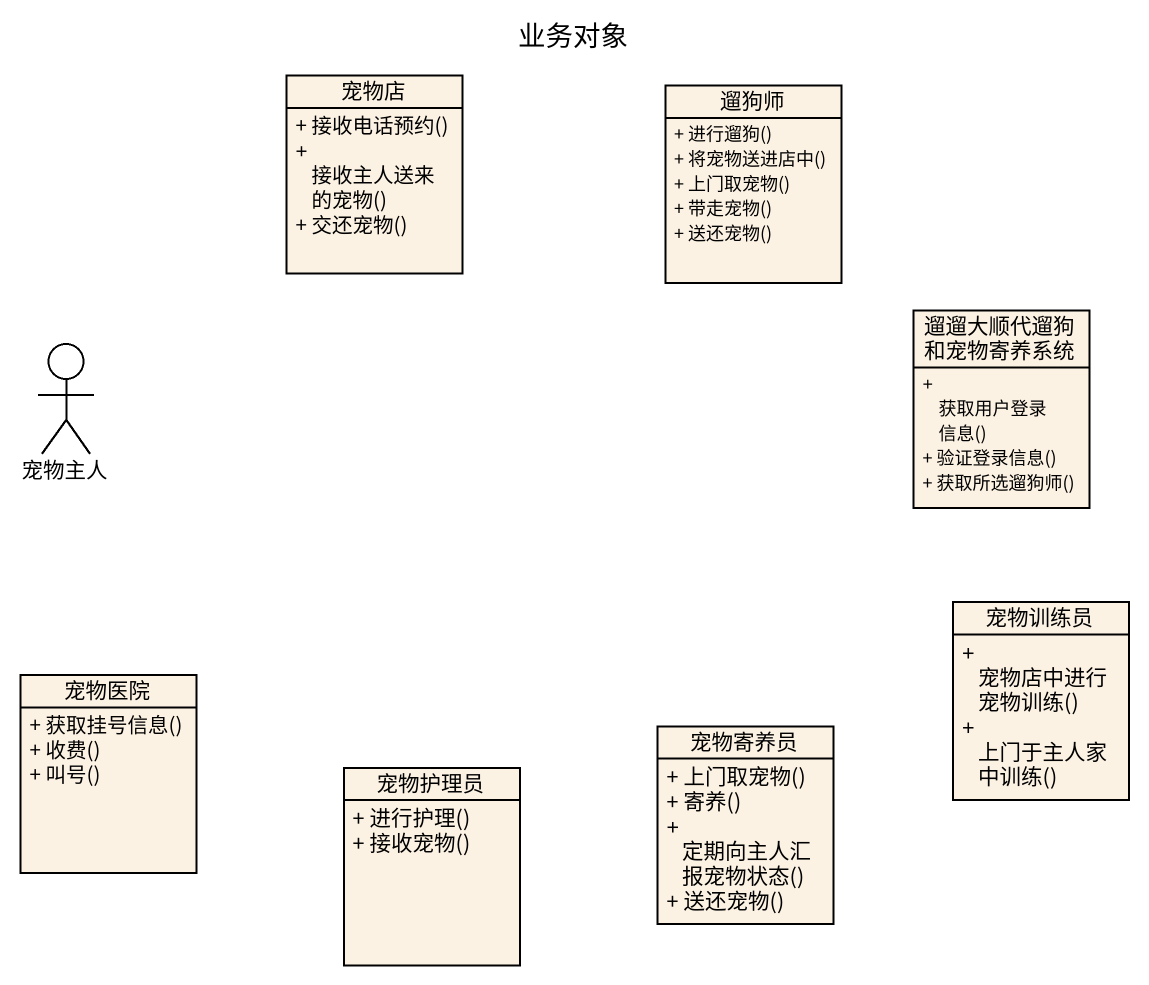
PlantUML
@startuml
title 业务对象
allowmixing
hide circle
hide empty members
skinparam classAttributeIconSize 0
class 宠物店 {
  + 接收电话预约()
  + 接收主人送来的宠物()
  + 交还宠物()
}
class 遛狗师 {
  + 进行遛狗()
  + 将宠物送进店中()
  + 上门取宠物()
  + 带走宠物()
  + 送还宠物()
}
actor 宠物主人
class 遛遛大顺代遛狗和宠物寄养系统 {
  + 获取用户登录信息()
  + 验证登录信息()
  + 获取所选遛狗师()
}
class 宠物训练员 {
  + 宠物店中进行宠物训练()
  + 上门于主人家中训练()
}
class 宠物医院 {
  + 获取挂号信息()
  + 收费()
  + 叫号()
}
class 宠物寄养员 {
  + 上门取宠物()
  + 寄养()
  + 定期向主人汇报宠物状态()
  + 送还宠物()
}
class 宠物护理员 {
  + 进行护理()
  + 接收宠物()
}
@enduml
